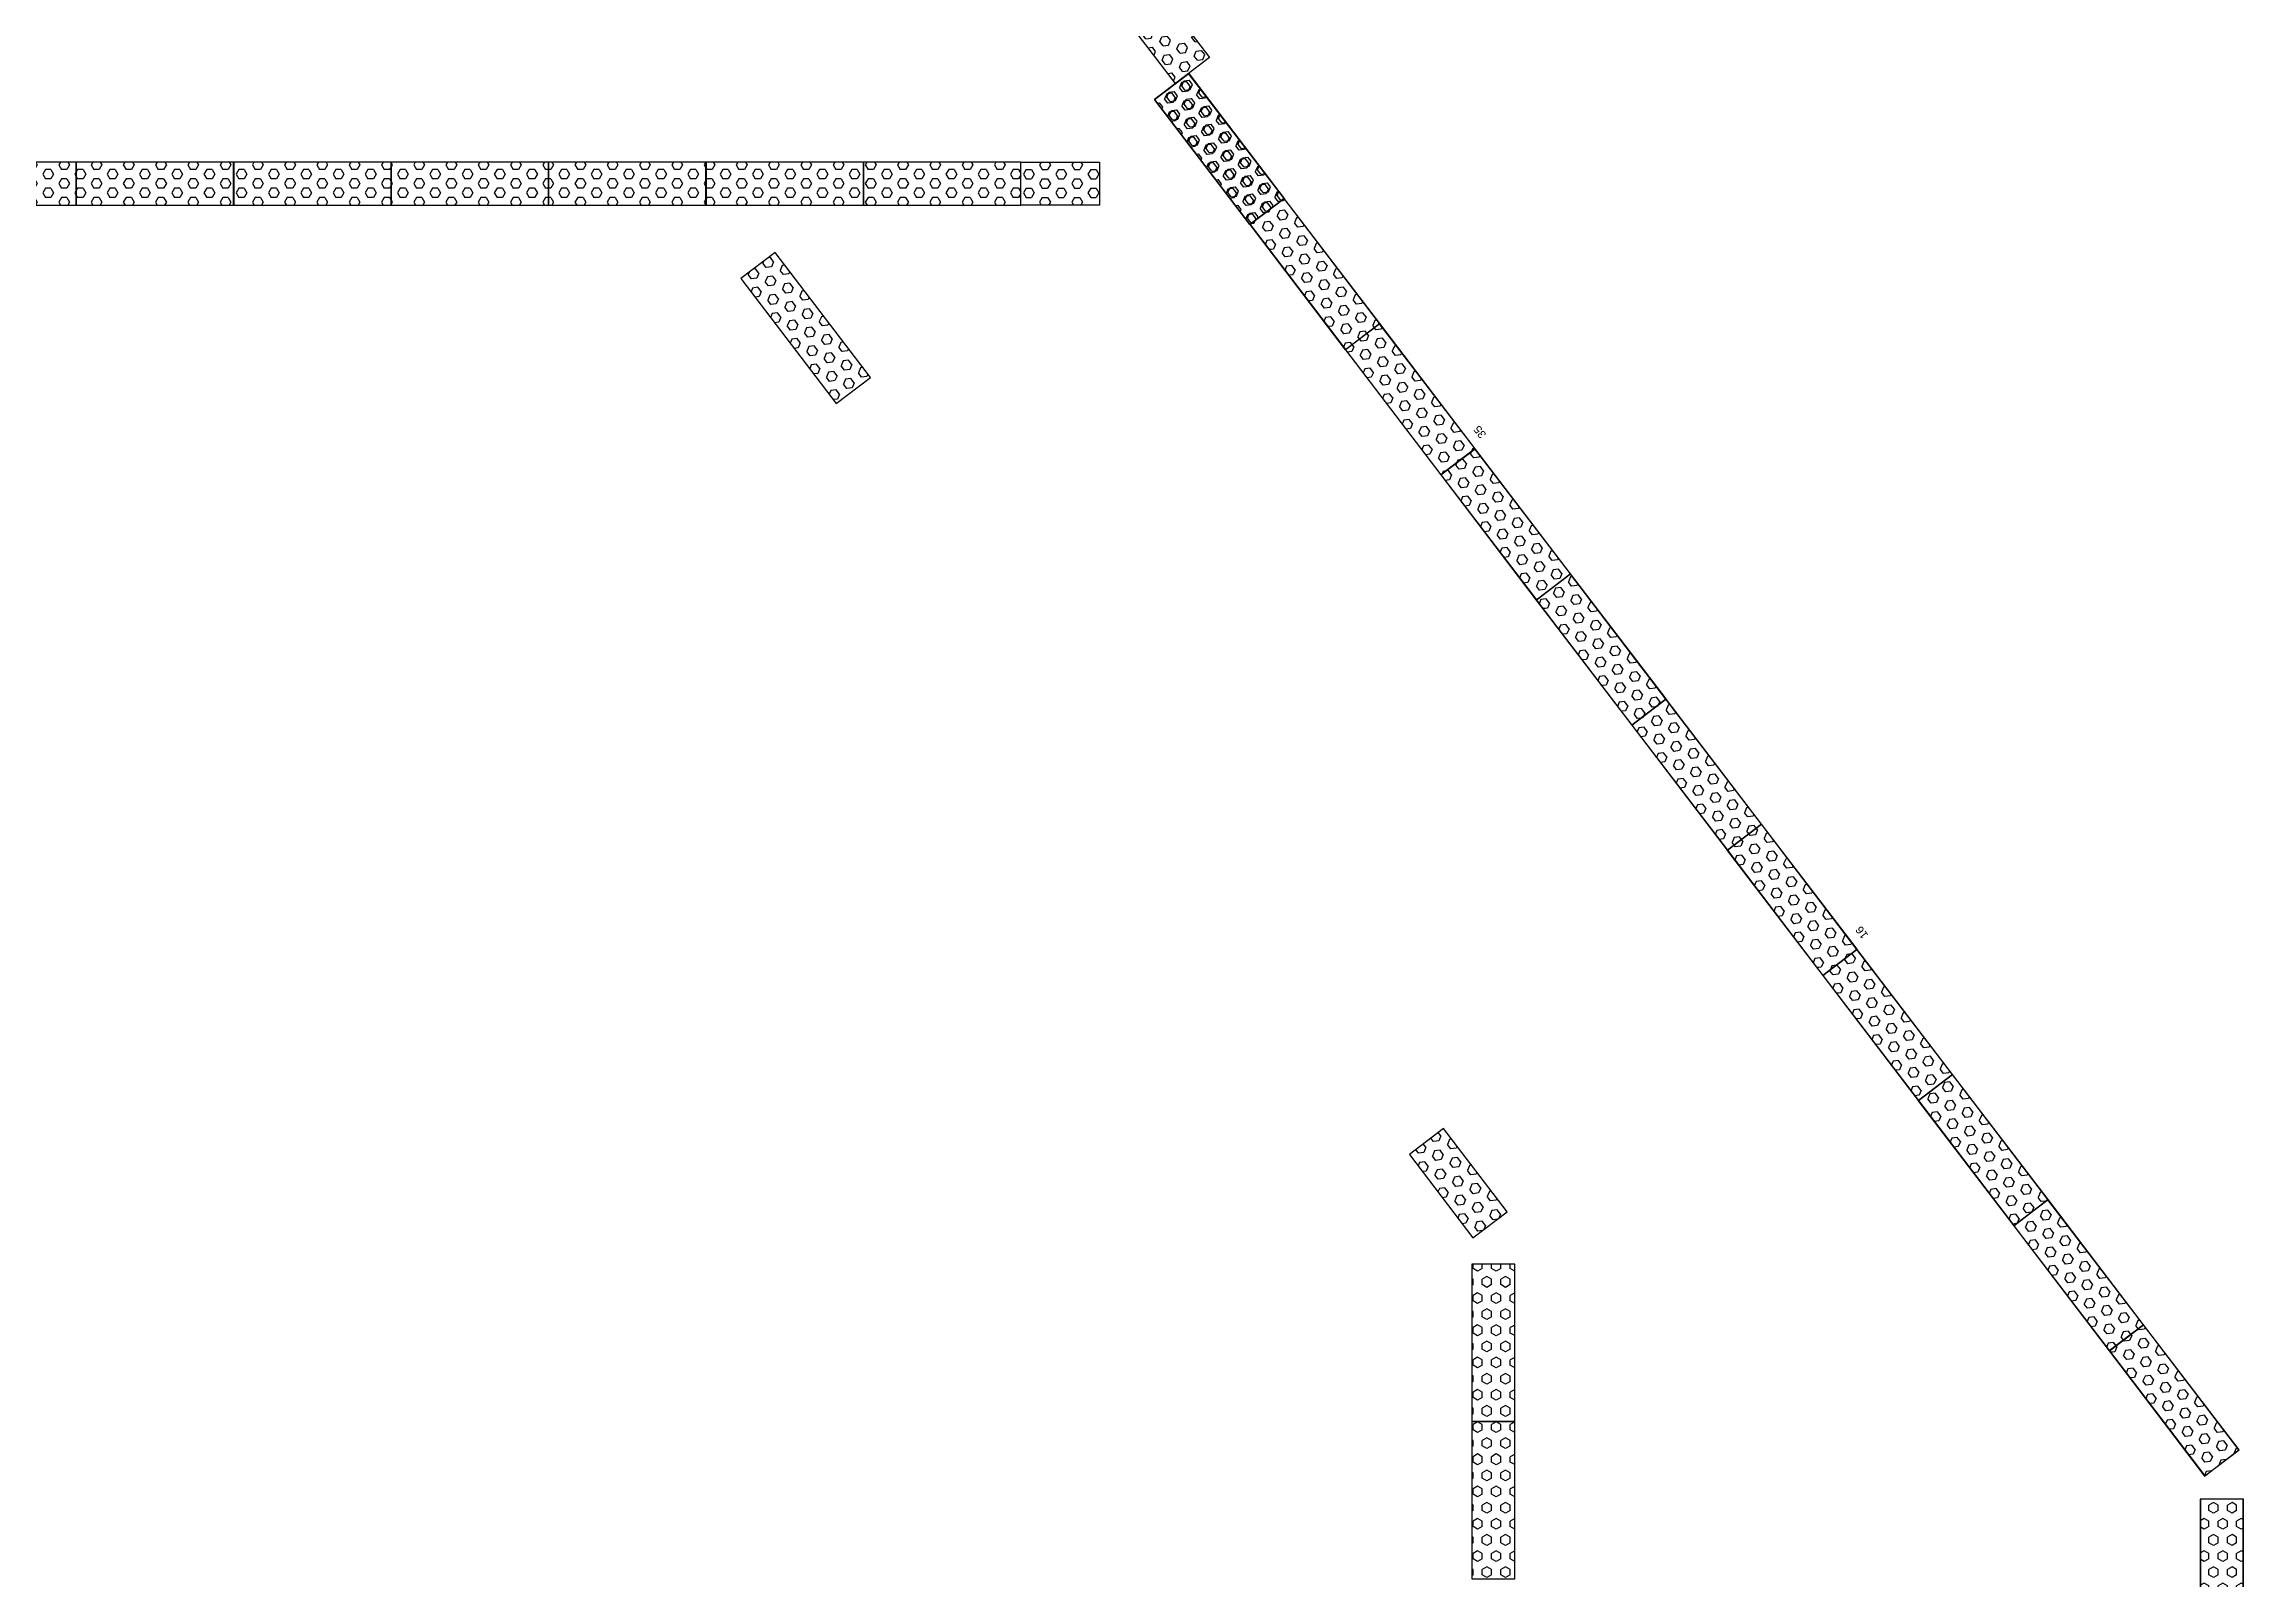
# Model space of a CAD drawing. Header units: millimetres. Extents: x 31568 to 240104, y 7702 to 61692.
# Drawn here: x 214332 to 239949, y 25545 to 43390 of the extents above; entities that cross this region are included whole.
import ezdxf

# ---------------------------------------------------------------- set-up
doc = ezdxf.new("R2010")
doc.units = ezdxf.units.MM
for name, color, linetype in [('노드', 2, 'Continuous'), ('발판500×1219', 175, 'Continuous'), ('발판500×1829', 131, 'Continuous'), ('발판500×914', 240, 'Continuous')]:
    doc.layers.add(name, color=color, linetype=linetype)
doc.styles.get("Standard").update_dxf_attribs({"font": 'arial.ttf'})

# ---------------------------------------------------------------- blocks, each defined once
blk = doc.blocks.new('b500×1829')
at = {"layer": '발판500×1829', "linetype": 'ByBlock'}
h = blk.add_hatch(dxfattribs=at)
h.set_pattern_fill('HEX', color=256, scale=500, style=0)
h.set_pattern_definition([(0, (-371158.89, -112728.83), (0, 108.253175), [62.5, -125]), (120, (-371158.89, -112728.83), (-93.75, -54.126588), [62.5, -125]), (60, (-371096.39, -112728.83), (-93.75, 54.126588), [62.5, -125])])
h.paths.add_polyline_path([(0, -250), (1829, -250), (1829, 250), (0, 250)])
at = {"layer": '발판500×1829', "linetype": 'ByBlock', "ltscale": 2}
blk.add_lwpolyline([(0, -250), (1829, -250), (1829, 250), (0, 250)], close=True, dxfattribs=at)
blk = doc.blocks.new('A$Ce74f6398')
at = {"layer": '발판500×1829', "linetype": 'ByBlock', "ltscale": 2}
blk.add_blockref('b500×1829', (-1828, 305, 41), dxfattribs=at)
blk = doc.blocks.new('38x18x6_H1')
blk.add_line((1797, -610, 253), (1797, -610, 223))
blk.add_blockref('A$Ce74f6398', (1829, -610, 2141))
at = {"layer": '발판500×1829', "linetype": 'ByBlock', "ltscale": 2}
blk.add_blockref('b500×1829', (1, -305, 282), dxfattribs=at)
blk = doc.blocks.new('518')
at = {"layer": '발판500×1829', "linetype": 'ByBlock', "ltscale": 2}
blk.add_blockref('b500×1829', (0, 0), dxfattribs=at)
blk = doc.blocks.new('19x18x6_H1')
at = {"layer": '발판500×1829'}
blk.add_blockref('518', (1, -305, 282), dxfattribs=at)
blk = doc.blocks.new('38x18x6_H')
blk.add_line((1797, -610, 728), (1797, -610, 698))
blk.add_blockref('A$Ce74f6398', (1829, -610, 2616))
at = {"layer": '발판500×1829', "linetype": 'ByBlock', "ltscale": 2}
blk.add_blockref('b500×1829', (1, -305, 757), dxfattribs=at)
blk = doc.blocks.new('b500×914')
at = {"layer": '발판500×914', "linetype": 'ByBlock'}
h = blk.add_hatch(dxfattribs=at)
h.set_pattern_fill('HEX', color=256, scale=500, angle=90, style=0)
h.set_pattern_definition([(180, (372377.89, -112728.83), (6e-14, 108.253175), [62.5, -125]), (60, (372377.89, -112728.83), (93.75, -54.126588), [62.5, -125]), (120, (372315.39, -112728.83), (93.75, 54.126588), [62.5, -125])])
h.paths.add_polyline_path([(914, -250), (0, -250), (0, 250), (914, 250)])
at = {"layer": '발판500×914', "linetype": 'ByBlock', "ltscale": 2}
blk.add_lwpolyline([(914, -250), (0, -250), (0, 250), (914, 250)], close=True, dxfattribs=at)
blk = doc.blocks.new('509')
at = {"layer": '발판500×914', "linetype": 'ByBlock', "ltscale": 2}
blk.add_blockref('b500×914', (0, 0), dxfattribs=at)
blk = doc.blocks.new('발판500x914')
at = {"layer": '발판500×914'}
blk.add_blockref('509', (1, -305, 48), dxfattribs=at)
blk = doc.blocks.new('38x9x6')
for p in [(0, 0, 709), (0, 0, 2609)]:
    blk.add_blockref('발판500x914', p)
blk = doc.blocks.new('19x9x6')
blk.add_blockref('발판500x914', (0, 0, 709))
blk = doc.blocks.new('19x15x6_2')
at = {"layer": '발판500×1829'}
blk.add_blockref('518', (1, -305, 757), dxfattribs=at)
blk = doc.blocks.new('b500×1219')
at = {"layer": '발판500×1219', "linetype": 'ByBlock'}
h = blk.add_hatch(dxfattribs=at)
h.set_pattern_fill('HEX', color=256, scale=20, style=0)
h.paths.add_polyline_path([(0, -250), (1219, -250), (1219, 250), (0, 250)])
at = {"layer": '발판500×1219', "linetype": 'ByBlock', "ltscale": 2}
blk.add_lwpolyline([(0, -250), (1219, -250), (1219, 250), (0, 250)], close=True, dxfattribs=at)
blk = doc.blocks.new('512')
at = {"layer": '발판500×1219', "linetype": 'ByBlock', "ltscale": 2}
blk.add_blockref('b500×1219', (0, 0), dxfattribs=at)
blk = doc.blocks.new('발판500×1219')
at = {"layer": '발판500×1219'}
blk.add_blockref('512', (1, -305, 48), dxfattribs=at)
blk = doc.blocks.new('19x12x6_1')
blk.add_blockref('발판500×1219', (0, 0, 234))
blk = doc.blocks.new('발판500x1825')
at = {"layer": '발판500×1829'}
blk.add_blockref('518', (1, -305, 48), dxfattribs=at)
blk = doc.blocks.new('38x18x6')
for p in [(0, 0, 2609), (0, 0, 709)]:
    blk.add_blockref('발판500x1825', p)
blk = doc.blocks.new('19x18x6')
blk.add_blockref('발판500x1825', (0, 0, 709))
blk = doc.blocks.new('38x12x6')
for p in [(0, 0, 709), (0, 0, 2609)]:
    blk.add_blockref('발판500×1219', p)
blk = doc.blocks.new('38x18x6_H333')
for p in [(3658, -305, 2616), (1829, -610, 2616)]:
    blk.add_blockref('A$Ce74f6398', p)
at = {"layer": '발판500×1829', "linetype": 'ByBlock', "ltscale": 2}
for p in [(1830, 0, 757), (1, -305, 757)]:
    blk.add_blockref('b500×1829', p, dxfattribs=at)
blk = doc.blocks.new('38x18x6_37')
for p in [(0, 0, 3084), (0, 0, 1184)]:
    blk.add_blockref('발판500x1825', p)
blk = doc.blocks.new('19x15x6_우측')
at = {"layer": '발판500×1829'}
blk.add_blockref('518', (1, -305, 282), dxfattribs=at)

msp = doc.modelspace()

# ---------------------------------------------------------------- linework, layer by layer
msp.add_line((239949, 26437, 51778), (239949, 26437, 51748))

# ---------------------------------------------------------------- block references
at = {"xscale": -1, "rotation": 307.339524665531}
for p in [(228791, 41627, 11385), (228791, 41627, 15185), (228791, 41627, 18985), (228791, 41627, 22785), (228791, 41627, 26585), (228791, 41627, 30385), (228791, 41627, 34185), (228791, 41627, 37985), (228791, 41627, 41785)]:
    msp.add_blockref('38x18x6_H333', p, dxfattribs=at)
for name, p, rotation in [('38x18x6_H', (228304, 41257, 47726), 127.3395246655427), ('38x18x6_H', (228304, 41257, 51526), 127.3395246655427), ('19x18x6_H1', (228304, 41257, 55326), 127.3395246655429), ('38x18x6', (214706, 41463, 43490), 180), ('38x18x6', (214706, 41463, 47290), 180), ('38x18x6', (214706, 41463, 51090), 180), ('38x18x6', (214706, 41463, 54890), 180), ('38x18x6', (214706, 41463, 58690), 180), ('38x18x6', (214706, 41463, 62490), 180), ('38x18x6', (214706, 41463, 66290), 180), ('38x18x6', (214706, 41463, 70090), 180), ('38x18x6', (214706, 41463, 73890), 180), ('38x18x6', (214706, 41463, 77690), 180), ('38x18x6', (214706, 41463, 81490), 180), ('38x18x6', (214706, 41463, 85290), 180), ('38x18x6', (214706, 41463, 89090), 180), ('19x18x6', (214706, 41463, 92890), 180), ('38x18x6', (216536, 41463, 43490), 180), ('38x18x6', (216536, 41463, 47290), 180), ('38x18x6', (216536, 41463, 51090), 180), ('38x18x6', (216536, 41463, 54890), 180), ('38x18x6', (216536, 41463, 58690), 180), ('38x18x6', (216536, 41463, 62490), 180), ('38x18x6', (216536, 41463, 66290), 180), ('38x18x6', (216536, 41463, 70090), 180), ('38x18x6', (216536, 41463, 73890), 180), ('38x18x6', (216536, 41463, 77690), 180), ('38x18x6', (216536, 41463, 81490), 180), ('38x18x6', (216536, 41463, 85290), 180), ('38x18x6', (216536, 41463, 89090), 180), ('19x18x6', (216536, 41463, 92890), 180), ('38x18x6', (218366, 41463, 43490), 180), ('38x18x6', (218366, 41463, 47290), 180), ('38x18x6', (218366, 41463, 51090), 180), ('38x18x6', (218366, 41463, 54890), 180), ('38x18x6', (218366, 41463, 58690), 180), ('38x18x6', (218366, 41463, 62490), 180), ('38x18x6', (218366, 41463, 66290), 180), ('38x18x6', (218366, 41463, 70090), 180), ('38x18x6', (218366, 41463, 73890), 180), ('38x18x6', (218366, 41463, 77690), 180), ('38x18x6', (218366, 41463, 81490), 180), ('38x18x6', (218366, 41463, 85290), 180), ('38x18x6', (218366, 41463, 89090), 180), ('19x18x6', (218366, 41463, 92890), 180), ('38x18x6', (220196, 41463, 43490), 180), ('38x18x6', (220196, 41463, 47290), 180), ('38x18x6', (220196, 41463, 51090), 180), ('38x18x6', (220196, 41463, 54890), 180), ('38x18x6', (220196, 41463, 58690), 180), ('38x18x6', (220196, 41463, 62490), 180), ('38x18x6', (220196, 41463, 66290), 180), ('38x18x6', (220196, 41463, 70090), 180), ('38x18x6', (220196, 41463, 73890), 180), ('38x18x6', (220196, 41463, 77690), 180), ('38x18x6', (220196, 41463, 81490), 180), ('38x18x6', (220196, 41463, 85290), 180), ('38x18x6', (220196, 41463, 89090), 180), ('19x18x6', (220196, 41463, 92890), 180), ('38x18x6', (222026, 41463, 43490), 180), ('38x18x6', (222026, 41463, 47290), 180), ('38x18x6', (222026, 41463, 51090), 180), ('38x18x6', (222026, 41463, 54890), 180), ('38x18x6', (222026, 41463, 58690), 180), ('38x18x6', (222026, 41463, 62490), 180), ('38x18x6', (222026, 41463, 66290), 180), ('38x18x6', (222026, 41463, 70090), 180), ('38x18x6', (222026, 41463, 73890), 180), ('38x18x6', (222026, 41463, 77690), 180), ('38x18x6', (222026, 41463, 81490), 180), ('38x18x6', (222026, 41463, 85290), 180), ('38x18x6', (222026, 41463, 89090), 180), ('19x18x6', (222026, 41463, 92890), 180), ('19x15x6_2', (223856, 41463, 54890), 180), ('38x18x6', (223856, 41463, 43490), 180), ('38x18x6', (223856, 41463, 47290), 180), ('38x18x6', (223856, 41463, 51090), 180), ('19x15x6_2', (225686, 41463, 54890), 180), ('38x18x6', (225686, 41463, 43490), 180), ('38x18x6', (225686, 41463, 47290), 180), ('38x18x6', (225686, 41463, 51090), 180), ('38x9x6', (226601, 41463, 43490), 180), ('38x9x6', (226601, 41463, 47290), 180), ('38x9x6', (226601, 41463, 51090), 180), ('19x9x6', (226601, 41463, 54890), 180), ('38x18x6', (229414, 39802, 47726), 127.3395246655426), ('38x18x6', (229414, 39802, 51526), 127.3395246655426), ('19x15x6_우측', (229414, 39802, 55326), 127.3395246655429), ('38x18x6', (229416, 39803, 11385), 127.3395246655426), ('38x18x6', (229416, 39803, 15185), 127.3395246655426), ('38x18x6', (229416, 39803, 18985), 127.3395246655426), ('38x18x6', (229416, 39803, 22785), 127.3395246655426), ('38x18x6', (229416, 39803, 26585), 127.3395246655426), ('38x18x6', (229416, 39803, 30385), 127.3395246655426), ('38x18x6', (229416, 39803, 34185), 127.3395246655426), ('38x18x6', (229416, 39803, 37985), 127.3395246655426), ('38x18x6', (229416, 39803, 41785), 127.3395246655426), ('38x18x6_H', (223497, 39177, 55070), 127.3395246655427), ('38x18x6_H', (223497, 39177, 58870), 127.3395246655427), ('38x18x6_H', (223497, 39177, 62670), 127.3395246655427), ('38x18x6_H', (223497, 39177, 66470), 127.3395246655427), ('38x18x6_H', (223497, 39177, 70270), 127.3395246655427), ('38x18x6_H', (223497, 39177, 74070), 127.3395246655427), ('38x18x6_H', (223497, 39177, 77870), 127.3395246655427), ('38x18x6_H', (223497, 39177, 81670), 127.3395246655427), ('38x18x6_H', (223497, 39177, 85470), 127.3395246655427), ('38x18x6_H', (223497, 39177, 89270), 127.3395246655427), ('19x18x6_H1', (223497, 39177, 93070), 127.3395246655429), ('38x18x6', (230524, 38347, 47726), 127.3395246655426), ('38x18x6', (230524, 38347, 51526), 127.3395246655426), ('19x15x6_우측', (230524, 38347, 55326), 127.3395246655429), ('38x18x6', (230526, 38348, 11385), 127.3395246655426), ('38x18x6', (230526, 38348, 15185), 127.3395246655426), ('38x18x6', (230526, 38348, 18985), 127.3395246655426), ('38x18x6', (230526, 38348, 22785), 127.3395246655426), ('38x18x6', (230526, 38348, 26585), 127.3395246655426), ('38x18x6', (230526, 38348, 30385), 127.3395246655426), ('38x18x6', (230526, 38348, 34185), 127.3395246655426), ('38x18x6', (230526, 38348, 37985), 127.3395246655426), ('38x18x6', (230526, 38348, 41785), 127.3395246655426), ('38x18x6', (231633, 36892, 47726), 127.3395246655426), ('38x18x6', (231633, 36892, 51526), 127.3395246655426), ('19x15x6_우측', (231633, 36892, 55326), 127.3395246655429), ('38x18x6', (231635, 36893, 11385), 127.3395246655426), ('38x18x6', (231635, 36893, 15185), 127.3395246655426), ('38x18x6', (231635, 36893, 18985), 127.3395246655426), ('38x18x6', (231635, 36893, 22785), 127.3395246655426), ('38x18x6', (231635, 36893, 26585), 127.3395246655426), ('38x18x6', (231635, 36893, 30385), 127.3395246655426), ('38x18x6', (231635, 36893, 34185), 127.3395246655426), ('38x18x6', (231635, 36893, 37985), 127.3395246655426), ('38x18x6', (231635, 36893, 41785), 127.3395246655426), ('38x18x6', (232743, 35437, 47726), 127.3395246655426), ('38x18x6', (232743, 35437, 51526), 127.3395246655426), ('19x15x6_우측', (232743, 35437, 55326), 127.3395246655429), ('38x18x6', (232745, 35438, 11385), 127.3395246655426), ('38x18x6', (232745, 35438, 15185), 127.3395246655426), ('38x18x6', (232745, 35438, 18985), 127.3395246655426), ('38x18x6', (232745, 35438, 22785), 127.3395246655426), ('38x18x6', (232745, 35438, 26585), 127.3395246655426), ('38x18x6', (232745, 35438, 30385), 127.3395246655426), ('38x18x6', (232745, 35438, 34185), 127.3395246655426), ('38x18x6', (232745, 35438, 37985), 127.3395246655426), ('38x18x6', (232745, 35438, 41785), 127.3395246655426), ('38x18x6', (233853, 33982, 47726), 127.3395246655426), ('38x18x6', (233853, 33982, 51526), 127.3395246655426), ('19x15x6_우측', (233853, 33982, 55326), 127.3395246655429), ('38x18x6', (233855, 33983, 11385), 127.3395246655426), ('38x18x6', (233855, 33983, 15185), 127.3395246655426), ('38x18x6', (233855, 33983, 18985), 127.3395246655426), ('38x18x6', (233855, 33983, 22785), 127.3395246655426), ('38x18x6', (233855, 33983, 26585), 127.3395246655426), ('38x18x6', (233855, 33983, 30385), 127.3395246655426), ('38x18x6', (233855, 33983, 34185), 127.3395246655426), ('38x18x6', (233855, 33983, 37985), 127.3395246655426), ('38x18x6', (233855, 33983, 41785), 127.3395246655426), ('38x18x6', (234963, 32527, 47726), 127.3395246655426), ('38x18x6', (234963, 32527, 51526), 127.3395246655426), ('19x15x6_우측', (234963, 32527, 55326), 127.3395246655429), ('38x18x6', (234965, 32528, 11385), 127.3395246655426), ('38x18x6', (234965, 32528, 15185), 127.3395246655426), ('38x18x6', (234965, 32528, 18985), 127.3395246655426), ('38x18x6', (234965, 32528, 22785), 127.3395246655426), ('38x18x6', (234965, 32528, 26585), 127.3395246655426), ('38x18x6', (234965, 32528, 30385), 127.3395246655426), ('38x18x6', (234965, 32528, 34185), 127.3395246655426), ('38x18x6', (234965, 32528, 37985), 127.3395246655426), ('38x18x6', (234965, 32528, 41785), 127.3395246655426), ('38x18x6', (236073, 31072, 47726), 127.3395246655426), ('38x18x6', (236073, 31072, 51526), 127.3395246655426), ('19x15x6_우측', (236073, 31072, 55326), 127.3395246655429), ('38x18x6', (236075, 31073, 11385), 127.3395246655426), ('38x18x6', (236075, 31073, 15185), 127.3395246655426), ('38x18x6', (236075, 31073, 18985), 127.3395246655426), ('38x18x6', (236075, 31073, 22785), 127.3395246655426), ('38x18x6', (236075, 31073, 26585), 127.3395246655426), ('38x18x6', (236075, 31073, 30385), 127.3395246655426), ('38x18x6', (236075, 31073, 34185), 127.3395246655426), ('38x18x6', (236075, 31073, 37985), 127.3395246655426), ('38x18x6', (236075, 31073, 41785), 127.3395246655426), ('38x18x6', (237183, 29617, 47726), 127.3395246655426), ('38x18x6', (237183, 29617, 51526), 127.3395246655426), ('19x15x6_우측', (237183, 29617, 55326), 127.3395246655429), ('38x18x6', (237185, 29618, 11385), 127.3395246655426), ('38x18x6', (237185, 29618, 15185), 127.3395246655426), ('38x18x6', (237185, 29618, 18985), 127.3395246655426), ('38x18x6', (237185, 29618, 22785), 127.3395246655426), ('38x18x6', (237185, 29618, 26585), 127.3395246655426), ('38x18x6', (237185, 29618, 30385), 127.3395246655426), ('38x18x6', (237185, 29618, 34185), 127.3395246655426), ('38x18x6', (237185, 29618, 37985), 127.3395246655426), ('38x18x6', (237185, 29618, 41785), 127.3395246655426), ('19x12x6_1', (230898, 29476, 93070), 127.3395246655555), ('38x12x6', (230898, 29476, 55070), 127.3395246655548), ('38x12x6', (230898, 29476, 58870), 127.3395246655548), ('38x12x6', (230898, 29476, 62670), 127.3395246655548), ('38x12x6', (230898, 29476, 66470), 127.3395246655548), ('38x12x6', (230898, 29476, 70270), 127.3395246655548), ('38x12x6', (230898, 29476, 74070), 127.3395246655548), ('38x12x6', (230898, 29476, 77870), 127.3395246655548), ('38x12x6', (230898, 29476, 81670), 127.3395246655548), ('38x12x6', (230898, 29476, 85470), 127.3395246655548), ('38x12x6', (230898, 29476, 89270), 127.3395246655548), ('38x18x6', (238293, 28162, 47726), 127.3395246655426), ('38x18x6', (238293, 28162, 51526), 127.3395246655426), ('19x15x6_우측', (238293, 28162, 55326), 127.3395246655429), ('38x18x6', (238295, 28163, 11385), 127.3395246655426), ('38x18x6', (238295, 28163, 15185), 127.3395246655426), ('38x18x6', (238295, 28163, 18985), 127.3395246655426), ('38x18x6', (238295, 28163, 22785), 127.3395246655426), ('38x18x6', (238295, 28163, 26585), 127.3395246655426), ('38x18x6', (238295, 28163, 30385), 127.3395246655426), ('38x18x6', (238295, 28163, 34185), 127.3395246655426), ('38x18x6', (238295, 28163, 37985), 127.3395246655426), ('38x18x6', (238295, 28163, 41785), 127.3395246655426), ('38x18x6_H', (230871, 27374, 55070), 89.99999999999972), ('38x18x6_H', (230871, 27374, 58870), 89.99999999999972), ('38x18x6_H', (230871, 27374, 62670), 89.99999999999972), ('38x18x6_H', (230871, 27374, 66470), 89.99999999999972), ('38x18x6_H', (230871, 27374, 70270), 89.99999999999972), ('38x18x6_H', (230871, 27374, 74070), 89.99999999999972), ('38x18x6_H', (230871, 27374, 81670), 89.99999999999972), ('38x18x6_H', (230871, 27374, 85470), 89.99999999999972), ('38x18x6_H', (230871, 27374, 89270), 89.99999999999972), ('38x18x6_H', (230871, 27374, 77870), 89.99999999999972), ('19x15x6_2', (230871, 27374, 93070), 90), ('38x18x6', (239403, 26707, 47726), 127.3395246655426), ('38x18x6', (239403, 26707, 51526), 127.3395246655426), ('19x15x6_우측', (239403, 26707, 55326), 127.3395246655429), ('38x18x6', (239405, 26708, 11385), 127.3395246655426), ('38x18x6', (239405, 26708, 15185), 127.3395246655426), ('38x18x6', (239405, 26708, 18985), 127.3395246655426), ('38x18x6', (239405, 26708, 22785), 127.3395246655426), ('38x18x6', (239405, 26708, 26585), 127.3395246655426), ('38x18x6', (239405, 26708, 30385), 127.3395246655426), ('38x18x6', (239405, 26708, 34185), 127.3395246655426), ('38x18x6', (239405, 26708, 37985), 127.3395246655426), ('38x18x6', (239405, 26708, 41785), 127.3395246655426), ('19x15x6_2', (230871, 25544, 93070), 90), ('38x18x6', (230871, 25544, 55070), 89.99999999999964), ('38x18x6', (230871, 25544, 58870), 89.99999999999964), ('38x18x6', (230871, 25544, 62670), 89.99999999999962), ('38x18x6', (230871, 25544, 66470), 89.99999999999962), ('38x18x6', (230871, 25544, 70270), 89.99999999999962), ('38x18x6', (230871, 25544, 74070), 89.99999999999962), ('38x18x6', (230871, 25544, 77870), 89.99999999999962), ('38x18x6', (230871, 25544, 81670), 89.99999999999962), ('38x18x6', (230871, 25544, 85470), 89.99999999999962), ('38x18x6', (230871, 25544, 89270), 89.99999999999962), ('38x18x6_H1', (239339, 24641, 47726), 90), ('19x18x6_H1', (239339, 24641, 55326), 90), ('A$Ce74f6398', (239949, 26470, 53667), 90.00000000000001), ('38x18x6_37', (239341, 24641, 7585), 90)]:
    msp.add_blockref(name, p, dxfattribs=dict(rotation=rotation))
at = {"layer": '발판500×1829', "linetype": 'ByBlock', "ltscale": 2, "rotation": 90.00000000000001}
msp.add_blockref('b500×1829', (239644, 24642, 51808), dxfattribs=at)

# ---------------------------------------------------------------- texts
at = {"layer": '노드'}
for s, p in [('35', (231101, 38850, 13915)), ('16', (235541, 33030, 31008))]:
    msp.add_text(s, height=92.8, rotation=127.3395, dxfattribs=at).set_placement(p)

doc.saveas('drawing.dxf')
